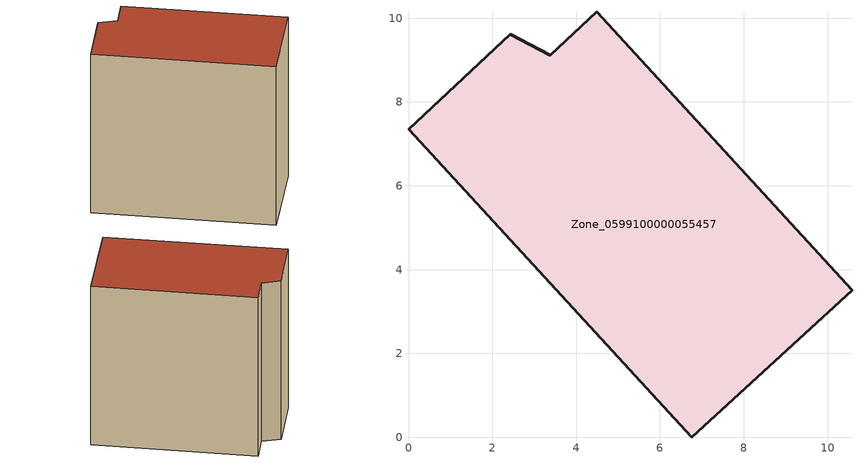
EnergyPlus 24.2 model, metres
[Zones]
Zone_0599100000055457
 floor ground (C_G): 6.76,0 0,7.34 2.43,9.61 3.38,9.11 4.49,10.15 10.58,3.51 z0
 wall outside (C_F): 3.38,9.11 2.43,9.61 0,7.34 6.76,0 10.58,3.51 4.49,10.15 3.38,9.11 z0:9.84
 roof outside (C_R): 10.58,3.51 4.49,10.15 3.38,9.11 2.43,9.61 0,7.34 6.76,0 z9.84
[BUILDING]
Pand.0599100000055457: North Axis=0; Terrain=City; Loads Convergence Tolerance Value=0.04; Temperature Convergence Tolerance Value=0.4; Solar Distribution=FullExterior; Maximum Number of Warmup Days=25; Minimum Number of Warmup Days=1
[Site:Location]
Rotterdam.The.Hague.AP_ZH_NLD Design_Conditions: Latitude=51.96; Longitude=4.45; Time Zone=1; Elevation=-4.5
[SITE:GROUNDTEMPERATURE:BUILDINGSURFACE]
18, 18, 18, 18, 18, 18, 18, 18, 18, 18, 18, 18
[MATERIAL] Thermal Absorptance=0.9; Solar Absorptance=0.7; Visible Absorptance=0.7
Name | Roughness | Thickness | Conductivity | Density | Specific Heat
G.TI.1946 | MediumSmooth | 0.15 | 1 | 540 | 1210
F.TI.1946 | Rough | 0.3 | 0.857143 | 1920 | 840
R.TI.1946 | MediumRough | 0.2 | 0.1 | 1500 | 1000
[CONSTRUCTION]
C_G: G.TI.1946
C_F: F.TI.1946
C_R: R.TI.1946
[ZONE]
Zone_0599100000055457: Type=1; Multiplier=1; Ceiling Height=Autocalculate; Volume=Autocalculate; Floor Area=autocalculate; Part of Total Floor Area=Yes
[ZONEINFILTRATION:DESIGNFLOWRATE]
Infil_Zone_0599100000055457: Zone or ZoneList or Space or SpaceList=Zone_0599100000055457; Schedule=AlwaysOn; Design Flow Rate Calculation Method=Flow/Area; Flow Rate per Floor Area=0.003; Constant Term Coefficient=1; Temperature Term Coefficient=0; Velocity Term Coefficient=0; Velocity Squared Term Coefficient=0
[HVACTEMPLATE:ZONE:IDEALLOADSAIRSYSTEM]
Zone_0599100000055457: Maximum Heating Supply Air Temperature=50; Minimum Cooling Supply Air Temperature=13; Maximum Heating Supply Air Humidity Ratio=0.0156; Minimum Cooling Supply Air Humidity Ratio=0.0077; Heating Limit=NoLimit; Cooling Limit=NoLimit; Dehumidification Control Type=ConstantSensibleHeatRatio; Cooling Sensible Heat Ratio=0.7; Dehumidification Setpoint=60; Humidification Control Type=None; Humidification Setpoint=30; Outdoor Air Method=None; Outdoor Air Flow Rate per Person=0.00944; Outdoor Air Flow Rate per Zone Floor Area=0; Outdoor Air Flow Rate per Zone=0; Demand Controlled Ventilation Type=None; Outdoor Air Economizer Type=NoEconomizer; Heat Recovery Type=None; Sensible Heat Recovery Effectiveness=0.7; Latent Heat Recovery Effectiveness=0.65
[ZONECONTROL:THERMOSTAT]
ThermostatControl_Zone_0599100000055457: Zone or ZoneList=Zone_0599100000055457; Control Type Schedule=DualSetpointControlType; Control 1=Thermostat_Zone_0599100000055457; Temperature Difference Between Cutout And Setpoint=0
[THERMOSTATSETPOINT:DUALSETPOINT]
Thermostat_Zone_0599100000055457: Heating Setpoint Temperature Schedule=HeatingSetpoint_Zone_0599100000055457; Cooling Setpoint Temperature Schedule=CoolingSetpoint_Zone_0599100000055457
[SCHEDULE:COMPACT]
HeatingSetpoint_Zone_0599100000055457: Through: 12/31, For: AllDays, Until: 24:00, 21
CoolingSetpoint_Zone_0599100000055457: Through: 12/31, For: AllDays, Until: 24:00, 24
DualSetpointControlType: Through: 12/31, For: AllDays, Until: 24:00, 4
AlwaysOn: Through: 12/31, For: AllDays, Until: 24:00, 1
